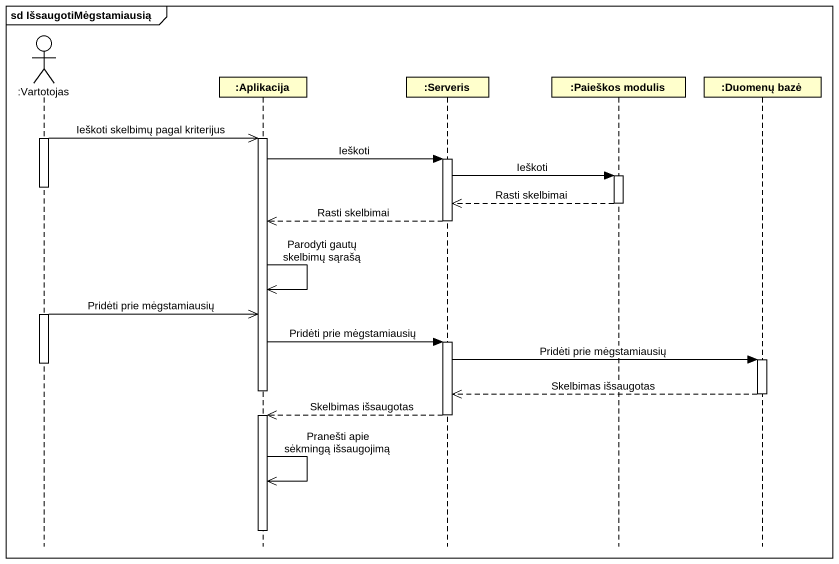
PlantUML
@startuml
mainframe sd IšsaugotiMėgstamiausią
hide footbox
actor ":Vartotojas" as Vartotojas
participant ":Aplikacija" as Aplikacija
participant ":Serveris" as Serveris
participant ":Paieškos modulis" as Paieškos_modulis
participant ":Duomenų bazė" as Duomenų_bazė

activate Vartotojas
Vartotojas ->> Aplikacija : Ieškoti skelbimų pagal kriterijus
activate Aplikacija
Aplikacija -> Serveris : Ieškoti
activate Serveris
Serveris -> Paieškos_modulis : Ieškoti
activate Paieškos_modulis
deactivate Vartotojas
Paieškos_modulis -->> Serveris : Rasti skelbimai
deactivate Paieškos_modulis
Serveris -->> Aplikacija : Rasti skelbimai
deactivate Serveris
Aplikacija ->> Aplikacija : Parodyti gautų skelbimų sąrašą
activate Vartotojas
Vartotojas ->> Aplikacija : Pridėti prie mėgstamiausių
Aplikacija -> Serveris : Pridėti prie mėgstamiausių
activate Serveris
Serveris -> Duomenų_bazė : Pridėti prie mėgstamiausių
activate Duomenų_bazė
deactivate Vartotojas
deactivate Aplikacija
Duomenų_bazė -->> Serveris : Skelbimas išsaugotas
deactivate Duomenų_bazė
Serveris -->> Aplikacija : Skelbimas išsaugotas
deactivate Serveris
activate Aplikacija
Aplikacija ->> Aplikacija : Pranešti apie sėkmingą išsaugojimą
deactivate Aplikacija
@enduml
